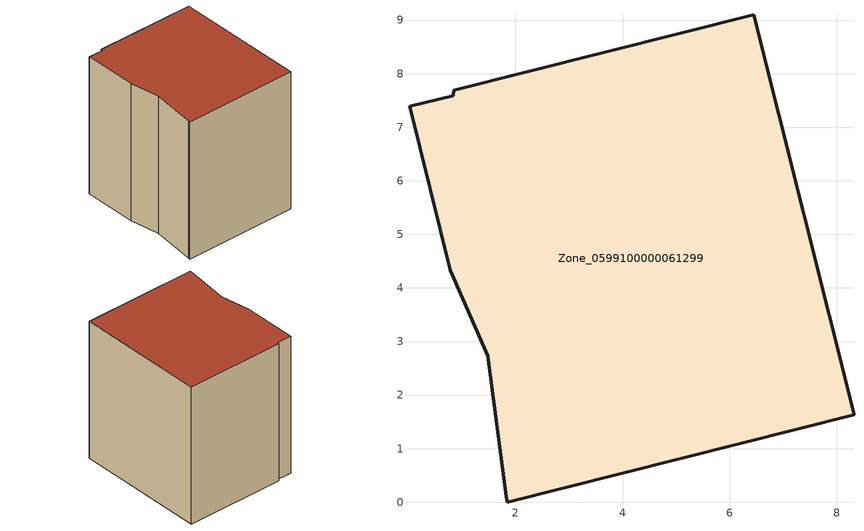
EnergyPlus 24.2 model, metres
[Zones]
Zone_0599100000061299
 floor ground (C_G): 1.49,2.73 0.78,4.33 0.02,7.39 0.84,7.59 0.85,7.69 6.45,9.1 8.32,1.63 1.85,0 1.83,0.1 z0
 wall outside (C_F): 1.85,0 8.32,1.63 6.45,9.1 0.85,7.69 0.84,7.59 0.02,7.39 0.78,4.33 1.49,2.73 1.83,0.1 1.85,0 z0:8.26
 roof outside (C_R): 1.83,0.1 1.85,0 8.32,1.63 6.45,9.1 0.85,7.69 0.84,7.59 0.02,7.39 0.78,4.33 1.49,2.73 z8.26
[BUILDING]
Pand.0599100000061299: North Axis=0; Terrain=City; Loads Convergence Tolerance Value=0.04; Temperature Convergence Tolerance Value=0.4; Solar Distribution=FullExterior; Maximum Number of Warmup Days=25; Minimum Number of Warmup Days=1
[Site:Location]
Rotterdam.The.Hague.AP_ZH_NLD Design_Conditions: Latitude=51.96; Longitude=4.45; Time Zone=1; Elevation=-4.5
[SITE:GROUNDTEMPERATURE:BUILDINGSURFACE]
18, 18, 18, 18, 18, 18, 18, 18, 18, 18, 18, 18
[MATERIAL] Thermal Absorptance=0.9; Solar Absorptance=0.7; Visible Absorptance=0.7
Name | Roughness | Thickness | Conductivity | Density | Specific Heat
G.TC.1946-1964 | MediumSmooth | 0.15 | 1 | 540 | 1210
F.TC.1946-1964 | Rough | 0.3 | 0.857143 | 1920 | 840
R.TC.1946-1964 | MediumRough | 0.2 | 0.235294 | 1500 | 1000
[CONSTRUCTION]
C_G: G.TC.1946-1964
C_F: F.TC.1946-1964
C_R: R.TC.1946-1964
[ZONE]
Zone_0599100000061299: Type=1; Multiplier=1; Ceiling Height=Autocalculate; Volume=Autocalculate; Floor Area=autocalculate; Part of Total Floor Area=Yes
[ZONEINFILTRATION:DESIGNFLOWRATE]
Infil_Zone_0599100000061299: Zone or ZoneList or Space or SpaceList=Zone_0599100000061299; Schedule=AlwaysOn; Design Flow Rate Calculation Method=Flow/Area; Flow Rate per Floor Area=0.003; Constant Term Coefficient=1; Temperature Term Coefficient=0; Velocity Term Coefficient=0; Velocity Squared Term Coefficient=0
[HVACTEMPLATE:ZONE:IDEALLOADSAIRSYSTEM]
Zone_0599100000061299: Maximum Heating Supply Air Temperature=50; Minimum Cooling Supply Air Temperature=13; Maximum Heating Supply Air Humidity Ratio=0.0156; Minimum Cooling Supply Air Humidity Ratio=0.0077; Heating Limit=NoLimit; Cooling Limit=NoLimit; Dehumidification Control Type=ConstantSensibleHeatRatio; Cooling Sensible Heat Ratio=0.7; Dehumidification Setpoint=60; Humidification Control Type=None; Humidification Setpoint=30; Outdoor Air Method=None; Outdoor Air Flow Rate per Person=0.00944; Outdoor Air Flow Rate per Zone Floor Area=0; Outdoor Air Flow Rate per Zone=0; Demand Controlled Ventilation Type=None; Outdoor Air Economizer Type=NoEconomizer; Heat Recovery Type=None; Sensible Heat Recovery Effectiveness=0.7; Latent Heat Recovery Effectiveness=0.65
[ZONECONTROL:THERMOSTAT]
ThermostatControl_Zone_0599100000061299: Zone or ZoneList=Zone_0599100000061299; Control Type Schedule=DualSetpointControlType; Control 1=Thermostat_Zone_0599100000061299; Temperature Difference Between Cutout And Setpoint=0
[THERMOSTATSETPOINT:DUALSETPOINT]
Thermostat_Zone_0599100000061299: Heating Setpoint Temperature Schedule=HeatingSetpoint_Zone_0599100000061299; Cooling Setpoint Temperature Schedule=CoolingSetpoint_Zone_0599100000061299
[SCHEDULE:COMPACT]
HeatingSetpoint_Zone_0599100000061299: Through: 12/31, For: AllDays, Until: 24:00, 21
CoolingSetpoint_Zone_0599100000061299: Through: 12/31, For: AllDays, Until: 24:00, 24
DualSetpointControlType: Through: 12/31, For: AllDays, Until: 24:00, 4
AlwaysOn: Through: 12/31, For: AllDays, Until: 24:00, 1
